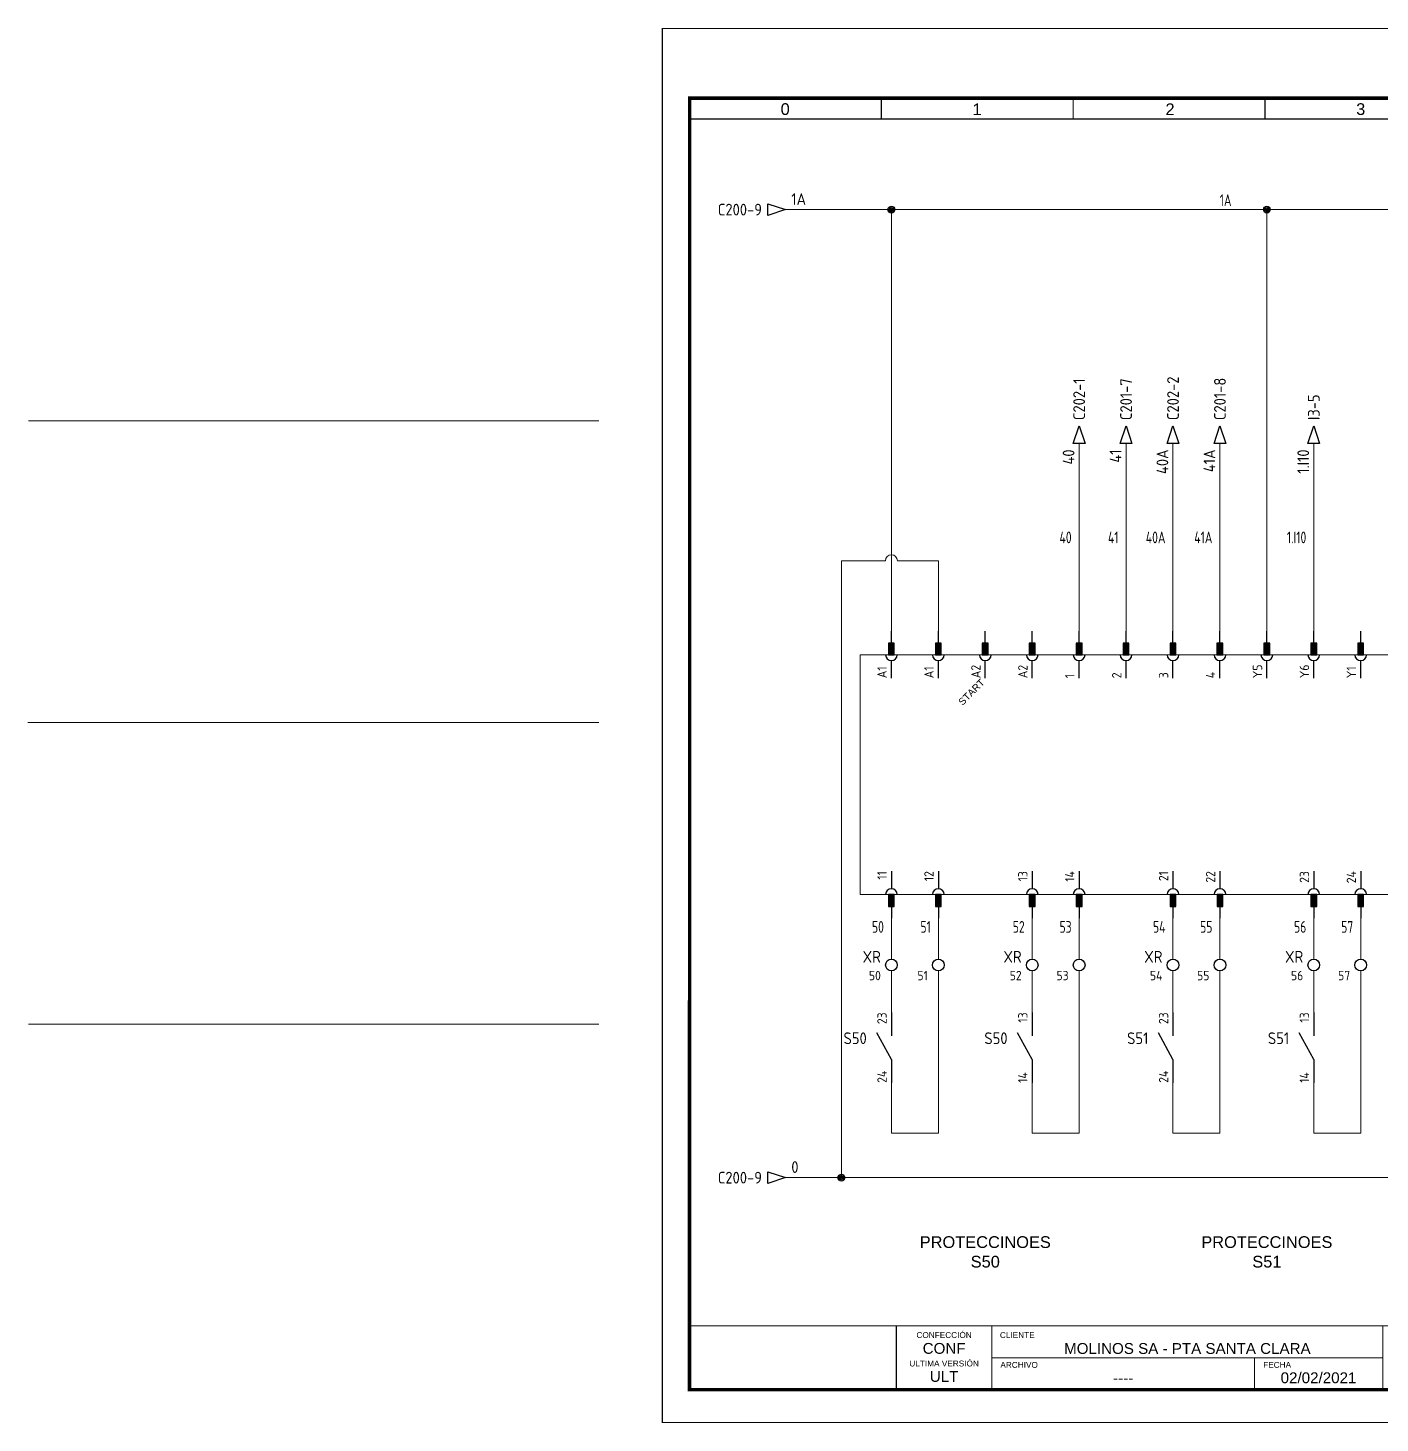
# Model space of a CAD drawing. Header units: millimetres. Extents: x -135 to 420, y 0 to 297.
# Drawn here: x -135.1 to 153.1, y 0 to 297.2 of the extents above; entities that cross this region are included whole.
import ezdxf
from ezdxf.enums import TextEntityAlignment as Align

# ---------------------------------------------------------------- set-up
doc = ezdxf.new("R2010")
doc.units = ezdxf.units.MM
for name, color, linetype, lineweight in [('eProC - L2', 41, 'Continuous', 20), ('RED_05', 1, 'Continuous', 5), ('RED_15', 1, 'Continuous', 15), ('WHT_15', 7, 'Continuous', 15)]:
    doc.layers.add(name, color=color, linetype=linetype, lineweight=lineweight)
for name, color, linetype in [('SYMS', 7, 'Continuous'), ('TAGS', 150, 'Continuous'), ('TERMS', 123, 'Continuous'), ('WIREFIXED', 7, 'Continuous'), ('WIRENO', 72, 'Continuous'), ('WIREREF', 52, 'Continuous'), ('WIREREF_DEST', 52, 'Continuous'), ('XREF', 7, 'Continuous')]:
    doc.layers.add(name, color=color, linetype=linetype)
doc.styles.get("Standard").update_dxf_attribs({"font": 'arial.ttf'})
doc.styles.add('WD_IEC', font='ISOCP2.shx', dxfattribs={"width": 0.9, "height": 4})
picture_1 = doc.add_image_def('image1.jpg', size_in_pixel=(564, 174))

# ---------------------------------------------------------------- blocks, each defined once
blk = doc.blocks.new('eproc_rotulo_010')
at = {"layer": 'eProC - L2', "color": 0, "lineweight": 5, "const_width": 0.233}
for points in [[(0.12, 297.12), (420.12, 297.12), (420.12, 0.12), (0.12, 0.12), (0.12, 297.12)], [(5.9, 20.72), (414.37, 20.7)], [(49.98, 7.12), (49.98, 20.72)], [(70.35, 7.12), (70.35, 20.72)], [(153.64, 7.04), (153.64, 20.64)], [(70.35, 13.92), (153.64, 13.92)], [(126.3, 7.12), (126.3, 13.92)]]:
    blk.add_lwpolyline(points, dxfattribs=at)
at = {"layer": 'eProC - L2', "color": 0}
blk.add_lwpolyline([(420.12, 0.12), (420.12, 297.12), (0.12, 297.12), (0.12, 0.12), (420.12, 0.12)], dxfattribs=at)
at = {"layer": 'eProC - L2', "color": 0, "lineweight": 40, "const_width": 0.75}
blk.add_lwpolyline([(5.92, 7.13), (414.37, 7.11), (414.4, 282.24), (5.95, 282.27)], close=True, dxfattribs=at)
at = {"layer": 'eProC - L2', "color": 0, "lineweight": 5, "const_width": 0.233}
for points in [[(46.8, 277.83), (5.9, 277.83), (5.9, 282.27), (46.8, 282.27)], [(87.64, 277.83), (46.75, 277.83), (46.75, 282.27), (87.64, 282.27)], [(128.54, 277.83), (87.64, 277.83), (87.64, 282.26), (128.54, 282.26)], [(169.38, 277.83), (128.49, 277.83), (128.49, 282.26), (169.38, 282.26)], [(210.28, 277.82), (169.38, 277.82), (169.38, 282.26), (210.28, 282.26)], [(251.12, 277.82), (210.23, 277.82), (210.23, 282.26), (251.12, 282.26)], [(373.76, 277.83), (332.86, 277.83), (332.86, 282.27), (373.76, 282.27)], [(414.6, 277.83), (373.71, 277.83), (373.71, 282.27), (414.6, 282.27)], [(292.02, 277.82), (251.12, 277.82), (251.12, 282.25), (292.02, 282.25)], [(332.86, 277.82), (291.97, 277.82), (291.97, 282.25), (332.86, 282.25)]]:
    blk.add_lwpolyline(points, close=True, dxfattribs=at)
at = {"layer": 'eProC - L2', "color": 0, "lineweight": 0, "const_width": 0.233}
for points in [[(370.87, 7.1), (370.87, 20.7)], [(399.87, 7.1), (399.87, 20.7)]]:
    blk.add_lwpolyline(points, dxfattribs=at)
at = {"layer": 'eProC - L2', "color": 0, "lineweight": 20, "char_height": 2.5, "attachment_point": 8}
for s, insert in [('{\\fArial|b0|i0|c0|p18;0}', (26.3, 278.65)), ('{\\fArial|b0|i0|c0|p18;1}', (67.19, 278.65)), ('{\\fArial|b0|i0|c0|p18;2}', (108.3, 278.65)), ('{\\fArial|b0|i0|c0|p18;3}', (148.93, 278.65)), ('{\\fArial|b0|i0|c0|p18;4}', (189.78, 278.65)), ('{\\fArial|b0|i0|c0|p18;5}', (230.77, 278.65)), ('{\\fArial|b0|i0|c0|p18;6}', (271.52, 278.65)), ('{\\fArial|b0|i0|c0|p18;7}', (312.41, 278.65)), ('{\\fArial|b0|i0|c0|p18;8}', (353.26, 278.65)), ('{\\fArial|b0|i0|c0|p18;9}', (394.11, 278.65))]:
    blk.add_mtext(s, dxfattribs=dict(at, insert=insert))
at = {"layer": 'eProC - L2', "color": 0, "char_height": 1.2552}
for s, insert, attachment_point in [('{\\fArial|b0|i0|c0|p18;CONFECCIÓN }', (60.16, 18.11), 8), ('{\\fArial|b0|i0|c0|p18;CLIENTE}', (72.05, 18.11), 7), ('{\\fArial|b0|i0|c0|p18;PÁG.}', (402.01, 17.26), 7), ('{\\fArial|b0|i0|c0|p18;GRUPO}', (371.96, 16.49), 7), ('{\\fArial|b0|i0|c0|p18;ULTIMA VERSIÓN}', (60.16, 12.05), 8), ('{\\fArial|b0|i0|c0|p18;ARCHIVO}', (72.15, 11.76), 7), ('{\\fArial|b0|i0|c0|p18;FECHA}', (128.15, 11.76), 7), ('{\\fArial|b0|i0|c0|p18;PÁG.}', (374.51, 10.46), 7), ('{\\fArial|b0|i0|c0|p18;DE}', (387.74, 10.46), 7), ('{\\fArial|b0|i0|c0|p18;DE}', (402.24, 10.46), 7)]:
    blk.add_mtext(s, dxfattribs=dict(at, insert=insert, attachment_point=attachment_point))
at = {"layer": 'eProC - L2', "color": 0}
for tag, p in [('GR', (386.11, 17)), ('PGRAL', (411.76, 17.25)), ('PG', (382.35, 11.13)), ('PT', (394.05, 11.13)), ('PAGT', (408.55, 11.13))]:
    blk.add_attdef(tag, text='', height=3, dxfattribs=at).set_placement(p, align=Align.MIDDLE_CENTER)
for tag, height, p in [('CONF', 2.31, (60.16, 14.76)), ('CLIENTE', 2.31, (111.99, 14.74)), ('DESC_1', 2.5, (262.25, 14.94)), ('DESC__2', 1.8, (262.25, 10.51)), ('ULT', 2.31, (60.16, 8.79)), ('ARCH', 2.31, (98.32, 8.46)), ('FECHA', 2.31, (139.94, 8.5))]:
    blk.add_attdef(tag, text='', height=height, dxfattribs=at).set_placement(p, align=Align.CENTER)
at = {"layer": 'eProC - L2', "color": 0, "flags": 9}
blk.add_attdef('WD_TB', (0.12, 0.12), '', height=2.5, dxfattribs=at)
at = {"layer": 'eProC - L2', "color": 0}
image = blk.add_image(picture_1, insert=(5.9, 7.12), size_in_units=(44.08, 13.6), dxfattribs=at)
image.dxf.flags = 7
blk = doc.blocks.new('HA1D3')
blk.add_lwpolyline([(0, 0), (-3.75, -1.25), (-3.75, 1.25)], close=True)
at = {"style": 'WD_IEC'}
for tag, p, height, flags in [('WIRENO', (1.25, 1), 2.5, 8), ('X1TERM01', (0, 0), 0.32, 1)]:
    blk.add_attdef(tag, p, '', height=height, dxfattribs=dict(at, flags=flags))
blk.add_attdef('XREF', text='', height=2.5, dxfattribs=at).set_placement((-5, 0), align=Align.MIDDLE_RIGHT)
at = {"style": 'WD_IEC', "flags": 1}
blk.add_attdef('SIGCODE', text='', height=1, dxfattribs=at).set_placement((-2.5, 1.8), align=Align.RIGHT)
at = {"style": 'WD_IEC'}
blk.add_attdef('DESC1', text='', height=2.5, dxfattribs=at).set_placement((1.25, -1), align=Align.TOP_LEFT)
blk = doc.blocks.new('WD_WNH')
at = {"linetype": 'Continuous', "style": 'WD_IEC', "width": 0.8}
blk.add_attdef('WIRENO', text='', height=2.5, dxfattribs=at).set_placement((0, 0.75), align=Align.CENTER)
at = {"style": 'WD_IEC', "flags": 1}
for tag, p in [('W08USER', (0, 0.375)), ('W04USER', (0, 0.875)), ('W05USER', (0, 0.75)), ('W09USER', (0, 0.25)), ('W03USER', (0, 1)), ('W06USER', (0, 0.625)), ('W07USER', (0, 0.5)), ('W02USER', (0, 1.125)), ('W01USER', (0, 1.25)), ('W10USER', (0, 0.125))]:
    blk.add_attdef(tag, text='', height=0.08, dxfattribs=at).set_placement(p, align=Align.CENTER)
blk = doc.blocks.new('VC02PJ1')
for p, q in [((0, 2.5), (0, 5)), ((0, -5), (0, -1.25))]:
    blk.add_line(p, q)
blk.add_lwpolyline([(-0.63, 0), (0.62, 0), (0.62, 2.5), (-0.63, 2.5)], close=True)
blk.add_arc((0, 0), 1.25, 180, 0)
blk.add_solid([(-0.63, 2.5), (-0.63, 0), (0.62, 2.5), (0.62, 0)])
at = {"style": 'WD_IEC'}
for tag, p in [('INST', (-5.25, 8)), ('LOC', (-5.25, 5)), ('TAG2', (-5.25, 2)), ('DESC1', (-5.25, -5.6)), ('DESC2', (-5.25, -8.6)), ('DESC3', (-5.25, -11.6))]:
    blk.add_attdef(tag, text='', height=2.5, dxfattribs=at).set_placement(p, align=Align.RIGHT)
at = {"style": 'WD_IEC', "flags": 1}
for tag, p, height in [('X2TERM01', (0, 5), 0.32), ('X2TERMDESC01', (0, 4.48), 0.32), ('X4LINK', (-1.25, 1.25), 0.32), ('X1LINK', (1.25, 1.25), 0.32), ('X8TERM01', (0, -5), 0.32), ('X8TERMDESC01', (0, -5.52), 0.32), ('FAMILY', (2.75, -4.25), 1)]:
    blk.add_attdef(tag, p, '', height=height, dxfattribs=at)
at = {"style": 'WD_IEC'}
blk.add_attdef('TERM01', (-1, -5), '', height=2, rotation=90, dxfattribs=at)
blk = doc.blocks.new('VCN1JP')
for p, q in [((0, 5), (0, 1.25)), ((0, -2.5), (0, -5))]:
    blk.add_line(p, q)
blk.add_lwpolyline([(0.62, 0), (-0.62, 0), (-0.62, -2.5), (0.62, -2.5)], close=True)
blk.add_arc((0, 0), 1.25, 0, 180)
blk.add_solid([(0.62, -2.5), (0.62, 0), (-0.62, -2.5), (-0.62, 0)])
at = {"style": 'WD_IEC'}
for tag, p in [('INST', (-5.25, 8)), ('LOC', (-5.25, 5)), ('TAG1', (-5.25, 2)), ('DESC1', (-5.25, -5.1)), ('DESC2', (-5.25, -8.1)), ('DESC3', (-5.25, -11.1))]:
    blk.add_attdef(tag, text='', height=2.5, dxfattribs=at).set_placement(p, align=Align.RIGHT)
blk.add_attdef('TERM02', text='', height=2, rotation=90, dxfattribs=at).set_placement((-1, 5), align=Align.RIGHT)
at = {"style": 'WD_IEC', "flags": 1}
for tag, p, height in [('X2TERM02', (0, 5), 0.32), ('X2TERMDESC02', (0, 4.48), 0.32), ('MFG', (2.75, 4), 1.5), ('CAT', (2.75, 1.5), 1.5), ('X4LINK', (-1.25, -1.25), 0.32), ('X1LINK', (1.25, -1.25), 0.32), ('ASSYCODE', (2.75, -2.75), 1), ('X8TERM01', (0, -5), 0.32), ('X8TERMDESC01', (0, -5.52), 0.32), ('FAMILY', (2.75, -4.25), 1), ('CATDESC', (2.75, -5.75), 1), ('WDBLKNAM', (2.75, -7.16), 1)]:
    blk.add_attdef(tag, p, '', height=height, dxfattribs=at)
at = {"style": 'WD_IEC'}
blk.add_attdef('TERM01', (-1, -5), '', height=2, rotation=90, dxfattribs=at)
blk = doc.blocks.new('WDDOT')
for radius in [0.72, 0.449, 0.223]:
    blk.add_circle((0, 0), radius)
blk = doc.blocks.new('VT0002')
blk.add_circle((0, 0), 1.25)
at = {"style": 'WD_IEC'}
for tag, p in [('INST', (-2.25, 6.5)), ('LOC', (-2.25, 3.5)), ('DESC1', (-2.25, -6.25)), ('DESC2', (-2.25, -9.25)), ('DESC3', (-2.25, -12.25))]:
    blk.add_attdef(tag, text='', height=2.5, dxfattribs=at).set_placement(p, align=Align.RIGHT)
at = {"style": 'WD_IEC', "flags": 1}
for tag, p, height in [('ASSYCODE', (2.75, 10.75), 1), ('CATDESC', (2.75, 9.25), 1), ('MFG', (2.75, 7.25), 1.5), ('CAT', (2.75, 4.75), 1.5), ('X4PIN01', (-1.25, 1), 0.25), ('X4TERM01', (-1.25, 0), 0.25), ('X4TERMDESC01', (-1.25, 0.5), 0.4), ('STRIPSEQ', (0, 0), 0.025), ('X2PIN01', (0, 2.25), 0.25), ('X2TERM01', (0, 1.25), 0.25), ('X8PIN01', (0, -0.25), 0.25), ('X2TERMDESC01', (0, 1.75), 0.4), ('X1PIN01', (1.25, 1), 0.25), ('X1TERM01', (1.25, 0), 0.25), ('X1TERMDESC01', (1.25, 0.5), 0.4), ('LINKTERM', (0, -0.04), 0.025), ('X8TERM01', (0, -1.25), 0.25), ('X8TERMDESC01', (0, -0.75), 0.4)]:
    blk.add_attdef(tag, p, '', height=height, dxfattribs=at)
at = {"style": 'WD_IEC', "flags": 8}
for tag, height, p in [('TAGSTRIP', 2.5, (-2.25, 0.5)), ('TERM01', 2, (-2.25, -3.25))]:
    blk.add_attdef(tag, text='', height=height, dxfattribs=at).set_placement(p, align=Align.RIGHT)
blk = doc.blocks.new('VCR21')
for p, q in [((0, 7.5), (0, 2.5)), ((0, -2.5), (-3.12, 3.12)), ((0, -2.5), (0, -7.5))]:
    blk.add_line(p, q)
at = {"style": 'WD_IEC'}
for tag, p in [('INST', (-5.25, 6.75)), ('LOC', (-5.25, 3.75)), ('TAG2', (-5.25, 0.75)), ('XREF', (-5.25, -3.75)), ('DESC1', (-5.25, -6.75)), ('DESC2', (-5.25, -9.75)), ('DESC3', (-5.25, -12.75))]:
    blk.add_attdef(tag, text='', height=2.5, dxfattribs=at).set_placement(p, align=Align.RIGHT)
blk.add_attdef('TERM01', text='', height=2, rotation=90, dxfattribs=at).set_placement((-1, 7.5), align=Align.RIGHT)
at = {"style": 'WD_IEC', "flags": 1}
for tag, p, height in [('X2TERM01', (0, 7.5), 0.32), ('X4LINK', (-2.75, 0), 0.32), ('X1LINK', (-0.5, 0), 0.32), ('CONTACT', (4, -3.5), 1), ('FAMILY', (4, -5), 1), ('COMMON', (5.25, -4.75), 1), ('X8TERM02', (0, -7.5), 0.32)]:
    blk.add_attdef(tag, p, '', height=height, dxfattribs=at)
at = {"style": 'WD_IEC'}
blk.add_attdef('TERM02', (-1, -7.5), '', height=2, rotation=90, dxfattribs=at)
blk = doc.blocks.new('WD_WNV')
at = {"linetype": 'Continuous', "style": 'WD_IEC', "width": 0.8}
blk.add_attdef('WIRENO', text='', height=2.5, dxfattribs=at).set_placement((-1.6, 0), align=Align.MIDDLE_RIGHT)
at = {"style": 'WD_IEC', "flags": 1}
for tag, p in [('W08USER', (-1, 0.375)), ('W04USER', (-1, 0.875)), ('W05USER', (-1, 0.75)), ('W09USER', (-1, 0.25)), ('W03USER', (-1, 1)), ('W06USER', (-1, 0.625)), ('W07USER', (-1, 0.5)), ('W02USER', (-1, 1.125)), ('W01USER', (-1, 1.25)), ('W10USER', (-1, 0.125))]:
    blk.add_attdef(tag, text='', height=0.08, dxfattribs=at).set_placement(p, align=Align.CENTER)
blk = doc.blocks.new('HA1S2')
blk.add_lwpolyline([(0, 3.75), (1.25, 0), (-1.25, 0)], close=True)
at = {"style": 'WD_IEC'}
blk.add_attdef('XREF', text='', height=2.5, rotation=90, dxfattribs=at).set_placement((0, 5), align=Align.MIDDLE_LEFT)
at = {"style": 'WD_IEC', "flags": 1}
blk.add_attdef('SIGCODE', text='', height=1, dxfattribs=at).set_placement((-2.5, 1.8), align=Align.RIGHT)
blk.add_attdef('X8TERM01', (0, 0), '', height=0.32, dxfattribs=at)
at = {"style": 'WD_IEC', "flags": 8}
blk.add_attdef('WIRENO', text='', height=2.5, rotation=90, dxfattribs=at).set_placement((-1, -1.25), align=Align.RIGHT)
at = {"style": 'WD_IEC'}
blk.add_attdef('DESC1', text='', height=2.5, rotation=90, dxfattribs=at).set_placement((1, -1.25), align=Align.TOP_RIGHT)

msp = doc.modelspace()

# ---------------------------------------------------------------- linework, layer by layer
at = {"layer": 'eProC - L2'}
for p, q in [((-13.42, 213.55), (-134.94, 213.55)), ((42.29, 163.69), (42.29, 112.59)), ((284.16, 163.69), (42.29, 163.69)), ((-13.54, 149.27), (-135.06, 149.27)), ((-13.42, 149.27), (-134.94, 149.27)), ((284.16, 112.59), (42.29, 112.59)), ((-13.42, 84.99), (-134.95, 84.99))]:
    msp.add_line(p, q, dxfattribs=at)
at = {"layer": 'RED_05'}
msp.add_line((138.93, 168.69), (138.93, 208.68), dxfattribs=at)
at = {"layer": 'RED_15'}
for p, q in [((26.35, 258.52), (394.16, 258.52)), ((48.93, 168.69), (48.93, 258.52)), ((128.93, 168.69), (128.93, 258.52)), ((88.93, 168.69), (88.93, 208.68)), ((98.93, 168.69), (98.93, 208.68)), ((108.93, 168.69), (108.93, 208.68)), ((118.93, 168.69), (118.93, 208.68)), ((48.93, 107.59), (48.93, 98.84)), ((58.93, 98.84), (58.93, 107.59)), ((78.93, 107.59), (78.93, 98.84)), ((88.93, 98.84), (88.93, 107.59)), ((108.93, 107.59), (108.93, 98.84)), ((118.93, 98.84), (118.93, 107.59)), ((138.93, 107.59), (138.93, 98.84)), ((148.93, 98.84), (148.93, 107.59)), ((48.93, 96.34), (48.93, 87.49)), ((58.93, 61.75), (58.93, 96.34)), ((78.93, 96.34), (78.93, 87.49)), ((88.93, 61.75), (88.93, 96.34)), ((108.93, 96.34), (108.93, 87.49)), ((118.93, 61.75), (118.93, 96.34)), ((138.93, 96.34), (138.93, 87.49)), ((148.93, 61.75), (148.93, 96.34)), ((48.93, 72.49), (48.93, 61.75)), ((78.93, 72.49), (78.93, 61.75)), ((108.93, 72.49), (108.93, 61.75)), ((138.93, 72.49), (138.93, 61.75)), ((48.93, 61.75), (58.93, 61.75)), ((78.93, 61.75), (88.93, 61.75)), ((108.93, 61.75), (118.93, 61.75)), ((138.93, 61.75), (148.93, 61.75))]:
    msp.add_line(p, q, dxfattribs=at)
at = {"layer": 'WHT_15'}
for p, q in [((47.66, 183.73), (38.28, 183.73)), ((38.28, 183.73), (38.28, 52.29)), ((58.93, 183.73), (50.2, 183.73)), ((58.93, 168.69), (58.93, 183.73)), ((26.35, 52.29), (394.16, 52.29))]:
    msp.add_line(p, q, dxfattribs=at)
msp.add_arc((48.93, 183.73), 1.27, 0, 180, dxfattribs=at)

# ---------------------------------------------------------------- block references
at = {"layer": 'eProC - L2'}
msp.add_blockref('eproc_rotulo_010', (0, 0), dxfattribs=at).add_auto_attribs({'PAGT': 'PAGT', 'PGRAL': '####', 'PT': 'PT', 'CONF': 'CONF', 'ULT': 'ULT', 'ARCH': '----', 'GR': 'C', 'PG': '201', 'DESC_1': 'DIVIDER STORK 1', 'DESC__2': 'SEÑALES DE COMANDO', 'FECHA': '02/02/2021', 'CLIENTE': 'MOLINOS SA - PTA SANTA CLARA'})
at = {"layer": 'SYMS'}
ref = msp.add_blockref('HA1D3', (26.35, 258.52), dxfattribs=at)
ref.add_attrib('XREF', 'C200-9', dxfattribs={"layer": 'XREF', "height": 2.5, "style": 'WD_IEC'}).set_placement((21.35, 258.52), align=Align.MIDDLE_RIGHT)
ref.add_attrib('WIRENO', '1A', (27.6, 259.52), dxfattribs={"layer": 'WIREREF_DEST', "height": 2.5, "style": 'WD_IEC', "flags": 8})
for p in [(48.93, 258.52), (128.93, 258.52), (38.28, 52.29)]:
    msp.add_blockref('WDDOT', p, dxfattribs=at)
ref = msp.add_blockref('HA1S2', (88.93, 208.68), dxfattribs=at)
ref.add_attrib('XREF', 'C202-1', dxfattribs={"layer": 'XREF', "height": 2.5, "rotation": 90, "style": 'WD_IEC'}).set_placement((88.93, 213.68), align=Align.MIDDLE_LEFT)
ref.add_attrib('WIRENO', '40', dxfattribs={"layer": 'WIREREF', "height": 2.5, "rotation": 90, "style": 'WD_IEC', "flags": 8}).set_placement((87.93, 207.43), align=Align.RIGHT)
ref = msp.add_blockref('HA1S2', (98.93, 208.68), dxfattribs=at)
ref.add_attrib('XREF', 'C201-7', dxfattribs={"layer": 'XREF', "height": 2.5, "rotation": 90, "style": 'WD_IEC'}).set_placement((98.93, 213.68), align=Align.MIDDLE_LEFT)
ref.add_attrib('WIRENO', '41', dxfattribs={"layer": 'WIREREF', "height": 2.5, "rotation": 90, "style": 'WD_IEC', "flags": 8}).set_placement((97.93, 207.43), align=Align.RIGHT)
ref = msp.add_blockref('HA1S2', (108.93, 208.68), dxfattribs=at)
ref.add_attrib('XREF', 'C202-2', dxfattribs={"layer": 'XREF', "height": 2.5, "rotation": 90, "style": 'WD_IEC'}).set_placement((108.93, 213.68), align=Align.MIDDLE_LEFT)
ref.add_attrib('WIRENO', '40A', dxfattribs={"layer": 'WIREREF', "height": 2.5, "rotation": 90, "style": 'WD_IEC', "flags": 8}).set_placement((107.93, 207.43), align=Align.RIGHT)
ref = msp.add_blockref('HA1S2', (118.93, 208.68), dxfattribs=at)
ref.add_attrib('XREF', 'C201-8', dxfattribs={"layer": 'XREF', "height": 2.5, "rotation": 90, "style": 'WD_IEC'}).set_placement((118.93, 213.68), align=Align.MIDDLE_LEFT)
ref.add_attrib('WIRENO', '41A', dxfattribs={"layer": 'WIREREF', "height": 2.5, "rotation": 90, "style": 'WD_IEC', "flags": 8}).set_placement((117.93, 207.43), align=Align.RIGHT)
ref = msp.add_blockref('HA1S2', (138.93, 208.68), dxfattribs=at)
ref.add_attrib('XREF', 'I3-5', dxfattribs={"layer": 'XREF', "height": 2.5, "rotation": 90, "style": 'WD_IEC'}).set_placement((138.93, 213.68), align=Align.MIDDLE_LEFT)
ref.add_attrib('WIRENO', '1.I10', dxfattribs={"layer": 'WIREREF', "height": 2.5, "rotation": 90, "style": 'WD_IEC', "flags": 8}).set_placement((137.93, 207.43), align=Align.RIGHT)
ref = msp.add_blockref('VC02PJ1', (48.93, 163.69), dxfattribs=at)
ref.add_attrib('TERM01', 'A1', (47.93, 158.69), dxfattribs={"layer": 'TERMS', "height": 2, "rotation": 90, "style": 'WD_IEC'})
ref = msp.add_blockref('VC02PJ1', (58.93, 163.69), dxfattribs=at)
ref.add_attrib('TERM01', 'A1', (57.93, 158.69), dxfattribs={"layer": 'TERMS', "height": 2, "rotation": 90, "style": 'WD_IEC'})
ref = msp.add_blockref('VC02PJ1', (68.93, 163.69), dxfattribs=at)
ref.add_attrib('TERM01', 'A2', (67.93, 158.69), dxfattribs={"layer": 'TERMS', "height": 2, "rotation": 90, "style": 'WD_IEC'})
ref = msp.add_blockref('VC02PJ1', (78.93, 163.69), dxfattribs=at)
ref.add_attrib('TERM01', 'A2', (77.93, 158.69), dxfattribs={"layer": 'TERMS', "height": 2, "rotation": 90, "style": 'WD_IEC'})
ref = msp.add_blockref('VC02PJ1', (88.93, 163.69), dxfattribs=at)
ref.add_attrib('TERM01', '1', (87.93, 158.69), dxfattribs={"layer": 'TERMS', "height": 2, "rotation": 90, "style": 'WD_IEC'})
ref = msp.add_blockref('VC02PJ1', (98.93, 163.69), dxfattribs=at)
ref.add_attrib('TERM01', '2', (97.93, 158.69), dxfattribs={"layer": 'TERMS', "height": 2, "rotation": 90, "style": 'WD_IEC'})
ref = msp.add_blockref('VC02PJ1', (108.93, 163.69), dxfattribs=at)
ref.add_attrib('TERM01', '3', (107.93, 158.69), dxfattribs={"layer": 'TERMS', "height": 2, "rotation": 90, "style": 'WD_IEC'})
ref = msp.add_blockref('VC02PJ1', (118.93, 163.69), dxfattribs=at)
ref.add_attrib('TERM01', '4', (117.93, 158.69), dxfattribs={"layer": 'TERMS', "height": 2, "rotation": 90, "style": 'WD_IEC'})
ref = msp.add_blockref('VC02PJ1', (128.93, 163.69), dxfattribs=at)
ref.add_attrib('TERM01', 'Y5', (127.93, 158.69), dxfattribs={"layer": 'TERMS', "height": 2, "rotation": 90, "style": 'WD_IEC'})
ref = msp.add_blockref('VC02PJ1', (138.93, 163.69), dxfattribs=at)
ref.add_attrib('TERM01', 'Y6', (137.93, 158.69), dxfattribs={"layer": 'TERMS', "height": 2, "rotation": 90, "style": 'WD_IEC'})
ref = msp.add_blockref('VC02PJ1', (148.93, 163.69), dxfattribs=at)
ref.add_attrib('TERM01', 'Y1', (147.93, 158.69), dxfattribs={"layer": 'TERMS', "height": 2, "rotation": 90, "style": 'WD_IEC'})
ref = msp.add_blockref('VCN1JP', (48.93, 112.59), dxfattribs=at)
ref.add_attrib('TERM02', '11', dxfattribs={"layer": 'TERMS', "height": 2, "rotation": 90, "style": 'WD_IEC'}).set_placement((47.93, 117.59), align=Align.RIGHT)
ref = msp.add_blockref('VCN1JP', (58.93, 112.59), dxfattribs=at)
ref.add_attrib('TERM02', '12', dxfattribs={"layer": 'TERMS', "height": 2, "rotation": 90, "style": 'WD_IEC'}).set_placement((57.93, 117.59), align=Align.RIGHT)
ref = msp.add_blockref('VCN1JP', (78.93, 112.59), dxfattribs=at)
ref.add_attrib('TERM02', '13', dxfattribs={"layer": 'TERMS', "height": 2, "rotation": 90, "style": 'WD_IEC'}).set_placement((77.93, 117.59), align=Align.RIGHT)
ref = msp.add_blockref('VCN1JP', (88.93, 112.59), dxfattribs=at)
ref.add_attrib('TERM02', '14', dxfattribs={"layer": 'TERMS', "height": 2, "rotation": 90, "style": 'WD_IEC'}).set_placement((87.93, 117.59), align=Align.RIGHT)
ref = msp.add_blockref('VCN1JP', (108.93, 112.59), dxfattribs=at)
ref.add_attrib('TERM02', '21', dxfattribs={"layer": 'TERMS', "height": 2, "rotation": 90, "style": 'WD_IEC'}).set_placement((107.93, 117.59), align=Align.RIGHT)
ref = msp.add_blockref('VCN1JP', (118.93, 112.59), dxfattribs=at)
ref.add_attrib('TERM02', '22', dxfattribs={"layer": 'TERMS', "height": 2, "rotation": 90, "style": 'WD_IEC'}).set_placement((117.93, 117.59), align=Align.RIGHT)
ref = msp.add_blockref('VCN1JP', (138.93, 112.59), dxfattribs=at)
ref.add_attrib('TERM02', '23', dxfattribs={"layer": 'TERMS', "height": 2, "rotation": 90, "style": 'WD_IEC'}).set_placement((137.93, 117.59), align=Align.RIGHT)
ref = msp.add_blockref('VCN1JP', (148.93, 112.59), dxfattribs=at)
ref.add_attrib('TERM02', '24', dxfattribs={"layer": 'TERMS', "height": 2, "rotation": 90, "style": 'WD_IEC'}).set_placement((147.93, 117.59), align=Align.RIGHT)
ref = msp.add_blockref('VT0002', (48.93, 97.59), dxfattribs=at)
ref.add_attrib('TERM01', '50', dxfattribs={"layer": 'TERMS', "height": 2, "style": 'WD_IEC', "flags": 8}).set_placement((46.68, 94.34), align=Align.RIGHT)
ref.add_attrib('TAGSTRIP', 'XR', dxfattribs={"layer": 'TAGS', "height": 2.5, "style": 'WD_IEC', "flags": 8}).set_placement((46.68, 98.09), align=Align.RIGHT)
ref = msp.add_blockref('VT0002', (58.93, 97.59), dxfattribs=at)
ref.add_attrib('TERM01', '51', dxfattribs={"layer": 'TERMS', "height": 2, "style": 'WD_IEC', "flags": 8}).set_placement((56.68, 94.34), align=Align.RIGHT)
ref = msp.add_blockref('VT0002', (78.93, 97.59), dxfattribs=at)
ref.add_attrib('TERM01', '52', dxfattribs={"layer": 'TERMS', "height": 2, "style": 'WD_IEC', "flags": 8}).set_placement((76.68, 94.34), align=Align.RIGHT)
ref.add_attrib('TAGSTRIP', 'XR', dxfattribs={"layer": 'TAGS', "height": 2.5, "style": 'WD_IEC', "flags": 8}).set_placement((76.68, 98.09), align=Align.RIGHT)
ref = msp.add_blockref('VT0002', (88.93, 97.59), dxfattribs=at)
ref.add_attrib('TERM01', '53', dxfattribs={"layer": 'TERMS', "height": 2, "style": 'WD_IEC', "flags": 8}).set_placement((86.68, 94.34), align=Align.RIGHT)
ref = msp.add_blockref('VT0002', (108.93, 97.59), dxfattribs=at)
ref.add_attrib('TERM01', '54', dxfattribs={"layer": 'TERMS', "height": 2, "style": 'WD_IEC', "flags": 8}).set_placement((106.68, 94.34), align=Align.RIGHT)
ref.add_attrib('TAGSTRIP', 'XR', dxfattribs={"layer": 'TAGS', "height": 2.5, "style": 'WD_IEC', "flags": 8}).set_placement((106.68, 98.09), align=Align.RIGHT)
ref = msp.add_blockref('VT0002', (118.93, 97.59), dxfattribs=at)
ref.add_attrib('TERM01', '55', dxfattribs={"layer": 'TERMS', "height": 2, "style": 'WD_IEC', "flags": 8}).set_placement((116.68, 94.34), align=Align.RIGHT)
ref = msp.add_blockref('VT0002', (138.93, 97.59), dxfattribs=at)
ref.add_attrib('TERM01', '56', dxfattribs={"layer": 'TERMS', "height": 2, "style": 'WD_IEC', "flags": 8}).set_placement((136.68, 94.34), align=Align.RIGHT)
ref.add_attrib('TAGSTRIP', 'XR', dxfattribs={"layer": 'TAGS', "height": 2.5, "style": 'WD_IEC', "flags": 8}).set_placement((136.68, 98.09), align=Align.RIGHT)
ref = msp.add_blockref('VT0002', (148.93, 97.59), dxfattribs=at)
ref.add_attrib('TERM01', '57', dxfattribs={"layer": 'TERMS', "height": 2, "style": 'WD_IEC', "flags": 8}).set_placement((146.68, 94.34), align=Align.RIGHT)
ref = msp.add_blockref('VCR21', (48.93, 79.99), dxfattribs=at)
ref.add_attrib('TERM02', '24', (47.93, 72.49), dxfattribs={"layer": 'TERMS', "height": 2, "rotation": 90, "style": 'WD_IEC'})
ref.add_attrib('TERM01', '23', dxfattribs={"layer": 'TERMS', "height": 2, "rotation": 90, "style": 'WD_IEC'}).set_placement((47.93, 87.49), align=Align.RIGHT)
ref.add_attrib('TAG2', 'S50', dxfattribs={"layer": 'TAGS', "height": 2.5, "style": 'WD_IEC'}).set_placement((43.68, 80.74), align=Align.RIGHT)
ref = msp.add_blockref('VCR21', (78.93, 79.99), dxfattribs=at)
ref.add_attrib('TERM02', '14', (77.93, 72.49), dxfattribs={"layer": 'TERMS', "height": 2, "rotation": 90, "style": 'WD_IEC'})
ref.add_attrib('TERM01', '13', dxfattribs={"layer": 'TERMS', "height": 2, "rotation": 90, "style": 'WD_IEC'}).set_placement((77.93, 87.49), align=Align.RIGHT)
ref.add_attrib('TAG2', 'S50', dxfattribs={"layer": 'TAGS', "height": 2.5, "style": 'WD_IEC'}).set_placement((73.68, 80.74), align=Align.RIGHT)
ref = msp.add_blockref('VCR21', (108.93, 79.99), dxfattribs=at)
ref.add_attrib('TERM02', '24', (107.93, 72.49), dxfattribs={"layer": 'TERMS', "height": 2, "rotation": 90, "style": 'WD_IEC'})
ref.add_attrib('TERM01', '23', dxfattribs={"layer": 'TERMS', "height": 2, "rotation": 90, "style": 'WD_IEC'}).set_placement((107.93, 87.49), align=Align.RIGHT)
ref.add_attrib('TAG2', 'S51', dxfattribs={"layer": 'TAGS', "height": 2.5, "style": 'WD_IEC'}).set_placement((103.68, 80.74), align=Align.RIGHT)
ref = msp.add_blockref('VCR21', (138.93, 79.99), dxfattribs=at)
ref.add_attrib('TERM02', '14', (137.93, 72.49), dxfattribs={"layer": 'TERMS', "height": 2, "rotation": 90, "style": 'WD_IEC'})
ref.add_attrib('TERM01', '13', dxfattribs={"layer": 'TERMS', "height": 2, "rotation": 90, "style": 'WD_IEC'}).set_placement((137.93, 87.49), align=Align.RIGHT)
ref.add_attrib('TAG2', 'S51', dxfattribs={"layer": 'TAGS', "height": 2.5, "style": 'WD_IEC'}).set_placement((133.68, 80.74), align=Align.RIGHT)
ref = msp.add_blockref('HA1D3', (26.35, 52.29), dxfattribs=at)
ref.add_attrib('XREF', 'C200-9', dxfattribs={"layer": 'XREF', "height": 2.5, "style": 'WD_IEC'}).set_placement((21.35, 52.29), align=Align.MIDDLE_RIGHT)
ref.add_attrib('WIRENO', '0', (27.6, 53.29), dxfattribs={"layer": 'WIREREF_DEST', "height": 2.5, "style": 'WD_IEC', "flags": 8})
at = {"layer": 'WIREFIXED'}
ref = msp.add_blockref('WD_WNV', (88.93, 188.69), dxfattribs=at)
ref.add_attrib('WIRENOF', '40', dxfattribs={"linetype": 'Continuous', "height": 2.5, "style": 'WD_IEC', "width": 0.8}).set_placement((87.33, 188.69), align=Align.MIDDLE_RIGHT)
ref = msp.add_blockref('WD_WNV', (98.93, 188.69), dxfattribs=at)
ref.add_attrib('WIRENOF', '41', dxfattribs={"linetype": 'Continuous', "height": 2.5, "style": 'WD_IEC', "width": 0.8}).set_placement((97.33, 188.69), align=Align.MIDDLE_RIGHT)
ref = msp.add_blockref('WD_WNV', (108.93, 188.69), dxfattribs=at)
ref.add_attrib('WIRENOF', '40A', dxfattribs={"linetype": 'Continuous', "height": 2.5, "style": 'WD_IEC', "width": 0.8}).set_placement((107.33, 188.69), align=Align.MIDDLE_RIGHT)
ref = msp.add_blockref('WD_WNV', (118.93, 188.69), dxfattribs=at)
ref.add_attrib('WIRENOF', '41A', dxfattribs={"linetype": 'Continuous', "height": 2.5, "style": 'WD_IEC', "width": 0.8}).set_placement((117.33, 188.69), align=Align.MIDDLE_RIGHT)
ref = msp.add_blockref('WD_WNV', (138.93, 188.69), dxfattribs=at)
ref.add_attrib('WIRENOF', '1.I10', dxfattribs={"linetype": 'Continuous', "height": 2.5, "style": 'WD_IEC', "width": 0.8}).set_placement((137.33, 188.69), align=Align.MIDDLE_RIGHT)
ref = msp.add_blockref('WD_WNV', (48.93, 105.71), dxfattribs=at)
ref.add_attrib('WIRENOF', '50', dxfattribs={"linetype": 'Continuous', "height": 2.5, "style": 'WD_IEC', "width": 0.8}).set_placement((47.33, 105.71), align=Align.MIDDLE_RIGHT)
ref = msp.add_blockref('WD_WNV', (58.93, 105.71), dxfattribs=at)
ref.add_attrib('WIRENOF', '51', dxfattribs={"linetype": 'Continuous', "height": 2.5, "style": 'WD_IEC', "width": 0.8}).set_placement((57.33, 105.71), align=Align.MIDDLE_RIGHT)
ref = msp.add_blockref('WD_WNV', (78.93, 105.71), dxfattribs=at)
ref.add_attrib('WIRENOF', '52', dxfattribs={"linetype": 'Continuous', "height": 2.5, "style": 'WD_IEC', "width": 0.8}).set_placement((77.33, 105.71), align=Align.MIDDLE_RIGHT)
ref = msp.add_blockref('WD_WNV', (88.93, 105.71), dxfattribs=at)
ref.add_attrib('WIRENOF', '53', dxfattribs={"linetype": 'Continuous', "height": 2.5, "style": 'WD_IEC', "width": 0.8}).set_placement((87.33, 105.71), align=Align.MIDDLE_RIGHT)
ref = msp.add_blockref('WD_WNV', (108.93, 105.71), dxfattribs=at)
ref.add_attrib('WIRENOF', '54', dxfattribs={"linetype": 'Continuous', "height": 2.5, "style": 'WD_IEC', "width": 0.8}).set_placement((107.33, 105.71), align=Align.MIDDLE_RIGHT)
ref = msp.add_blockref('WD_WNV', (118.93, 105.71), dxfattribs=at)
ref.add_attrib('WIRENOF', '55', dxfattribs={"linetype": 'Continuous', "height": 2.5, "style": 'WD_IEC', "width": 0.8}).set_placement((117.33, 105.71), align=Align.MIDDLE_RIGHT)
ref = msp.add_blockref('WD_WNV', (138.93, 105.71), dxfattribs=at)
ref.add_attrib('WIRENOF', '56', dxfattribs={"linetype": 'Continuous', "height": 2.5, "style": 'WD_IEC', "width": 0.8}).set_placement((137.33, 105.71), align=Align.MIDDLE_RIGHT)
ref = msp.add_blockref('WD_WNV', (148.93, 105.71), dxfattribs=at)
ref.add_attrib('WIRENOF', '57', dxfattribs={"linetype": 'Continuous', "height": 2.5, "style": 'WD_IEC', "width": 0.8}).set_placement((147.33, 105.71), align=Align.MIDDLE_RIGHT)
at = {"layer": 'WIRENO'}
ref = msp.add_blockref('WD_WNH', (120.14, 258.52), dxfattribs=at)
ref.add_attrib('WIRENO', '1A', dxfattribs={"linetype": 'Continuous', "height": 2.5, "style": 'WD_IEC', "width": 0.8}).set_placement((120.14, 259.27), align=Align.CENTER)

# ---------------------------------------------------------------- texts
at = {"layer": 'TAGS', "insert": (67.89, 158.69), "char_height": 1.5, "attachment_point": 3, "rotation": 45}
msp.add_mtext_dynamic_manual_height_columns('START', width=33.1023, gutter_width=12.5, heights=[0], dxfattribs=at)
at = {"layer": 'TAGS', "char_height": 2.5, "attachment_point": 2}
for s, insert in [('PROTECCINOES^JS50', (68.93, 39.81)), ('PROTECCINOES^JS51', (128.93, 39.81))]:
    msp.add_mtext_dynamic_manual_height_columns(s, width=33.1023, gutter_width=12.5, heights=[0], dxfattribs=dict(at, insert=insert))

doc.saveas('drawing.dxf')
